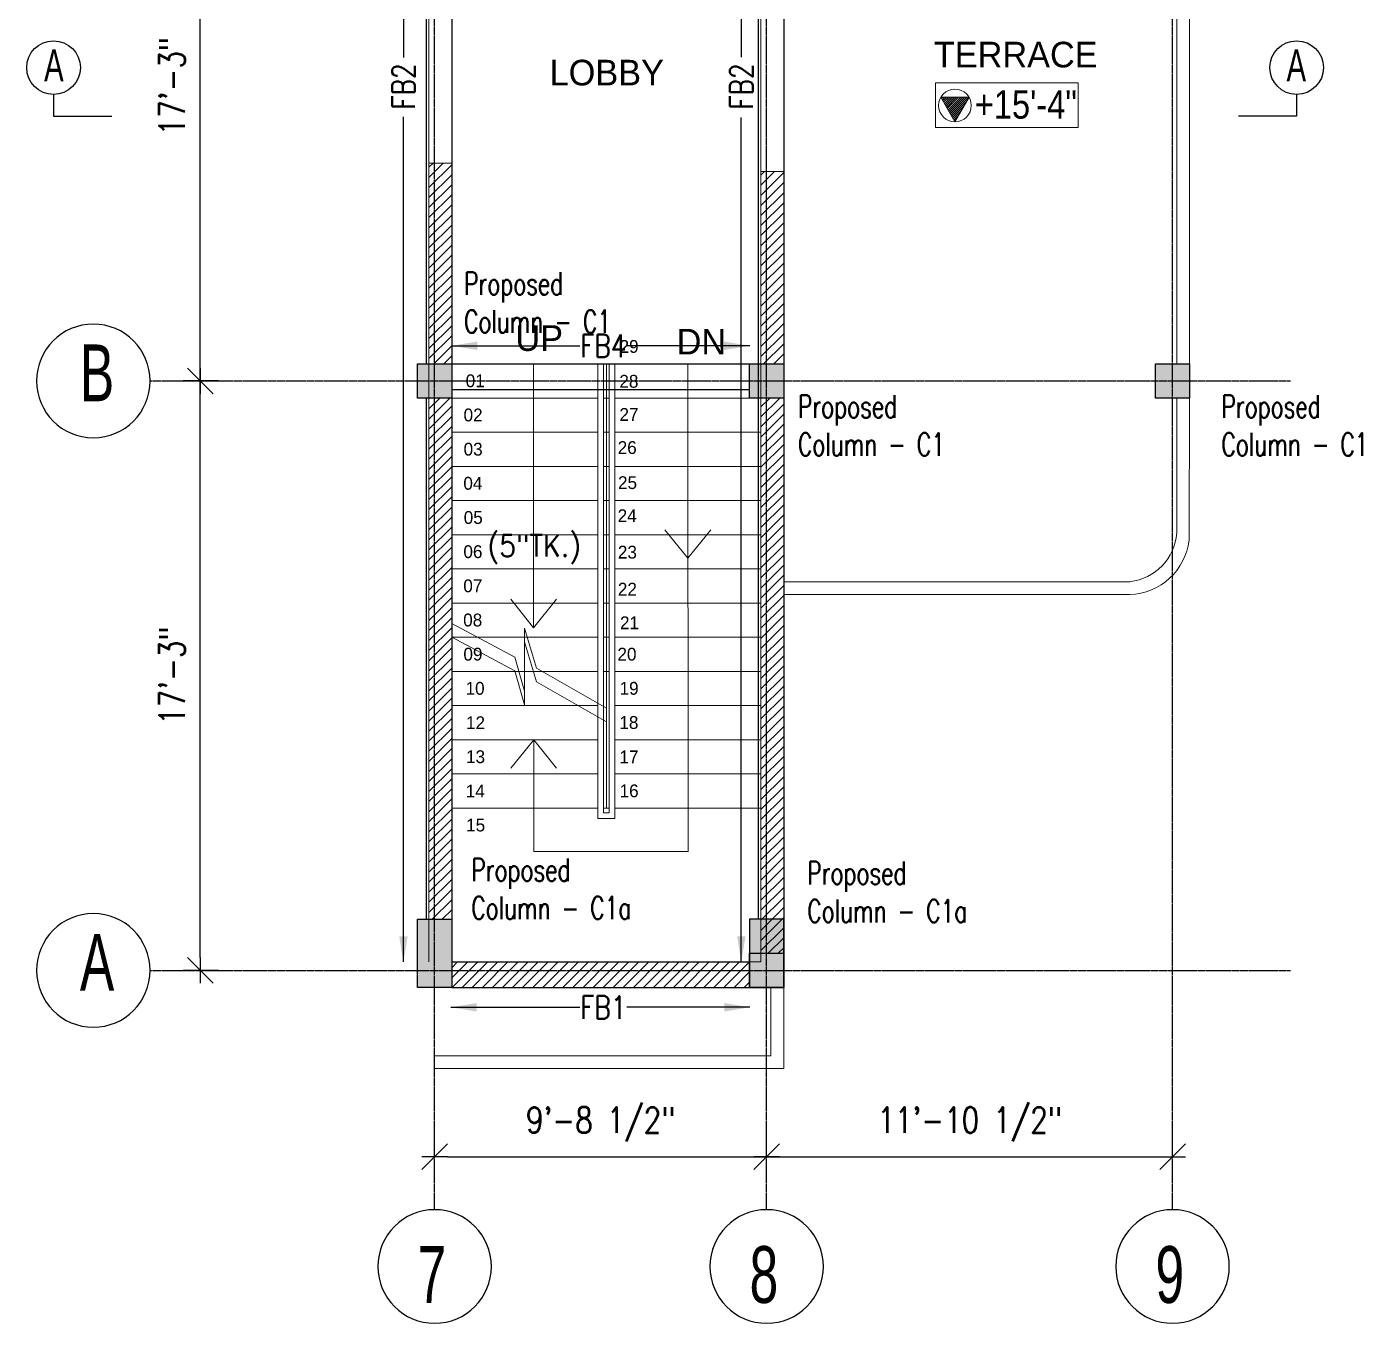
# Model space of a CAD drawing. Extents: x -95606 to 113309, y -42160 to -940.
# Drawn here: x -30768.1 to -30299, y -20602.3 to -20147 of the extents above; entities that cross this region are included whole.
import ezdxf
from ezdxf.enums import TextEntityAlignment as Align

# ---------------------------------------------------------------- set-up
doc = ezdxf.new("R2010")
doc.units = 0
doc.header["$LTSCALE"] = 0.02
doc.header["$MEASUREMENT"] = 0
doc.header["$PDMODE"] = 3
doc.header["$PDSIZE"] = -2
doc.linetypes.add('CENTER', pattern=[50.8, 31.75, -6.35, 6.35, -6.35])
doc.linetypes.add('HIDDEN', pattern=[9.525, 6.35, -3.175])
doc.layers.get('0').update_dxf_attribs({"linetype": 'CONTINUOUS'})
doc.layers.get('DEFPOINTS').update_dxf_attribs({"linetype": 'CONTINUOUS'})
for name, color, linetype in [('A-2TEXT', 4, 'CONTINUOUS'), ('COL1', 5, 'CONTINUOUS'), ('COLUMN TEXT', 2, 'CONTINUOUS'), ('DIM', 7, 'CONTINUOUS'), ('dimentions', 8, 'CONTINUOUS'), ('EXLINE', 33, 'CONTINUOUS'), ('GRID', 8, 'CENTER'), ('HBEAM', 51, 'HIDDEN'), ('TEXT-1', 2, 'CONTINUOUS'), ('TEXT2', 3, 'CONTINUOUS')]:
    doc.layers.add(name, color=color, linetype=linetype)
for name, color, linetype, lineweight in [('COL HATCH', 253, 'CONTINUOUS', 5), ('HACH', 8, 'CONTINUOUS', 9), ('Hatch', 252, 'CONTINUOUS', 9), ('RBH WALL - 0.13', 253, 'CONTINUOUS', 13)]:
    doc.layers.add(name, color=color, linetype=linetype, lineweight=lineweight)
doc.styles.add('RBH-225', font='ARIALN.TTF', dxfattribs={"height": 225})
doc.styles.add('RBH-TEXT', font='ARIALN.TTF', dxfattribs={"height": 175})
doc.styles.add('ROMANS', font='romans.shx', dxfattribs={"width": 0.8})
doc.styles.add('ROMANSSHX', font='romans.shx', dxfattribs={"width": 0.9, "height": 9})
doc.styles.add('STYLE2', font='arial.ttf', dxfattribs={"width": 0.8})
doc.styles.add('style5', font='romans.shx', dxfattribs={"width": 0.7, "height": 8})
doc.styles.add('style6', font='romans.shx', dxfattribs={"height": 8})
doc.styles.add('style9', font='romans.shx', dxfattribs={"width": 0.8, "height": 4})
doc.dimstyles.new('TEXT-18', dxfattribs={"dimtxt": 8, "dimasz": 9, "dimexe": 6, "dimexo": 6, "dimgap": 3.125, "dimtad": 1, "dimdec": 1, "dimrnd": 0.5, "dimzin": 1, "dimdsep": 46, "dimlunit": 4, "dimtxsty": 'style6', "dimblk": 'OBLIQUE', "dimcen": 72.09, "dimclrd": 1, "dimclre": 1, "dimclrt": 4, "dimadec": 0, "dimazin": 0, "dimtfac": 1, "dimtdec": 1, "dimtofl": 0, "dimtmove": 0, "dimatfit": 3, "dimfxl": 1, "dimfrac": 2, "dimtolj": 1, "dimtzin": 0, "dimlwd": -1, "dimarcsym": 0})
doc.dimstyles.new('TK96', dxfattribs={"dimscale": 96, "dimtxt": 0.09375, "dimasz": 0.046875, "dimexe": 0.0625, "dimexo": 0.015625, "dimgap": 0.046875, "dimtad": 1, "dimzin": 11, "dimdsep": 46, "dimlunit": 4, "dimtxsty": 'ROMANS', "dimblk1": 'TK1', "dimblk2": 'TK1', "dimsah": 1, "dimcen": 0.09375, "dimclrd": 1, "dimclre": 1, "dimclrt": 2, "dimadec": 0, "dimazin": 0, "dimtfac": 1, "dimtofl": 0, "dimtmove": 0, "dimatfit": 3, "dimldrblk": 'TK1', "dimfxl": 1, "dimfrac": 2, "dimtolj": 1, "dimtzin": 9, "dimarcsym": 0})
pattern_1 = [(45, (-401014.5668, -522589.4768), (-1.767766953, 1.767766953), [])]

# ---------------------------------------------------------------- blocks, each defined once
blk = doc.blocks.new('_Oblique')
at = {"color": 0, "linetype": 'ByBlock', "lineweight": -2}
blk.add_line((-0.5, -0.5), (0.5, 0.5), dxfattribs=at)
blk = doc.blocks.new('GRID')
at = {"color": 1, "linetype": 'Continuous'}
blk.add_circle((0, 0), 19.94, dxfattribs=at)
at = {"layer": 'A-2TEXT', "linetype": 'Continuous', "style": 'STYLE2', "width": 0.65}
blk.add_attdef('A', text='', height=19.94, rotation=359.9735, dxfattribs=at).set_placement((-0.98, -7.15), align=Align.CENTER)
blk = doc.blocks.new('TK1')
at = {"color": 4, "linetype": 'Continuous'}
blk.add_line((-1, -1), (1, 1), dxfattribs=at)
at = {"color": 1, "linetype": 'ByBlock'}
blk.add_line((-1, 0), (1, 0), dxfattribs=at)
blk = doc.blocks.new('*D1156')
at = {"layer": 'DEFPOINTS', "color": 0, "lineweight": -2, "transparency": 16777216}
for p in [(-30707.16, -20271.34), (-30699.23, -20271.34), (-30699.23, -20478.34)]:
    blk.add_point(p, dxfattribs=at)
at = {"layer": 'dimentions', "color": 1, "linetype": 'Continuous', "lineweight": -2, "transparency": 16777216}
for p, q in [((-30700.73, -20271.34), (-30713.16, -20271.34)), ((-30707.16, -20473.84), (-30707.16, -20275.84)), ((-30700.73, -20478.34), (-30713.16, -20478.34))]:
    blk.add_line(p, q, dxfattribs=at)
at = {"layer": 'dimentions', "color": 1, "lineweight": -2, "transparency": 16777216, "xscale": 4.5, "yscale": 4.5, "zscale": 4.5}
for p, rotation in [((-30707.16, -20271.34), 90), ((-30707.16, -20478.34), 270)]:
    blk.add_blockref('TK1', p, dxfattribs=dict(at, rotation=rotation))
at = {"layer": 'dimentions', "color": 2, "transparency": 16777216, "insert": (-30717.02, -20374.84), "char_height": 9, "attachment_point": 5, "rotation": 90, "style": 'ROMANS'}
blk.add_mtext('\\A1;17\'-3"', dxfattribs=at)
blk = doc.blocks.new('*D1157')
at = {"layer": 'DEFPOINTS', "color": 0, "lineweight": -2, "transparency": 16777216}
for p in [(-30707.16, -20064.34), (-30699.23, -20064.34), (-30699.23, -20271.34)]:
    blk.add_point(p, dxfattribs=at)
at = {"layer": 'dimentions', "color": 1, "linetype": 'Continuous', "lineweight": -2, "transparency": 16777216}
for p, q in [((-30700.73, -20064.34), (-30713.16, -20064.34)), ((-30707.16, -20266.84), (-30707.16, -20068.84)), ((-30700.73, -20271.34), (-30713.16, -20271.34))]:
    blk.add_line(p, q, dxfattribs=at)
at = {"layer": 'dimentions', "color": 1, "lineweight": -2, "transparency": 16777216, "xscale": 4.5, "yscale": 4.5, "zscale": 4.5}
for p, rotation in [((-30707.16, -20064.34), 90), ((-30707.16, -20271.34), 270)]:
    blk.add_blockref('TK1', p, dxfattribs=dict(at, rotation=rotation))
at = {"layer": 'dimentions', "color": 2, "transparency": 16777216, "insert": (-30717.02, -20167.84), "char_height": 9, "attachment_point": 5, "rotation": 90, "style": 'ROMANS'}
blk.add_mtext('\\A1;17\'-3"', dxfattribs=at)
blk = doc.blocks.new('*D1160')
at = {"layer": 'DEFPOINTS', "color": 0, "lineweight": -2, "transparency": 16777216}
for p in [(-30624.83, -20543.75), (-30508.22, -20543.75), (-30508.22, -20543.75)]:
    blk.add_point(p, dxfattribs=at)
at = {"layer": 'dimentions', "color": 1, "linetype": 'Continuous', "lineweight": -2, "transparency": 16777216}
for p, q in [((-30624.83, -20542.25), (-30624.83, -20537.75)), ((-30508.22, -20542.25), (-30508.22, -20537.75)), ((-30620.33, -20543.75), (-30512.72, -20543.75))]:
    blk.add_line(p, q, dxfattribs=at)
at = {"layer": 'dimentions', "color": 1, "lineweight": -2, "transparency": 16777216, "xscale": 4.5, "yscale": 4.5, "zscale": 4.5, "rotation": 180}
blk.add_blockref('TK1', (-30624.83, -20543.75), dxfattribs=at)
at = {"layer": 'dimentions', "color": 1, "lineweight": -2, "transparency": 16777216, "xscale": 4.5, "yscale": 4.5, "zscale": 4.5}
blk.add_blockref('TK1', (-30508.22, -20543.75), dxfattribs=at)
at = {"layer": 'dimentions', "color": 2, "transparency": 16777216, "insert": (-30566.53, -20532.39), "char_height": 9, "attachment_point": 5, "style": 'ROMANS'}
blk.add_mtext('\\A1;9\'-8 1/2"', dxfattribs=at)
blk = doc.blocks.new('*D1161')
at = {"layer": 'DEFPOINTS', "color": 0, "lineweight": -2, "transparency": 16777216}
for p in [(-30508.22, -20543.75), (-30365.67, -20543.75), (-30365.67, -20543.75)]:
    blk.add_point(p, dxfattribs=at)
at = {"layer": 'dimentions', "color": 1, "linetype": 'Continuous', "lineweight": -2, "transparency": 16777216}
for p, q in [((-30508.22, -20542.25), (-30508.22, -20537.75)), ((-30365.67, -20542.25), (-30365.67, -20537.75)), ((-30503.72, -20543.75), (-30370.17, -20543.75))]:
    blk.add_line(p, q, dxfattribs=at)
at = {"layer": 'dimentions', "color": 1, "lineweight": -2, "transparency": 16777216, "xscale": 4.5, "yscale": 4.5, "zscale": 4.5, "rotation": 180}
blk.add_blockref('TK1', (-30508.22, -20543.75), dxfattribs=at)
at = {"layer": 'dimentions', "color": 1, "lineweight": -2, "transparency": 16777216, "xscale": 4.5, "yscale": 4.5, "zscale": 4.5}
blk.add_blockref('TK1', (-30365.67, -20543.75), dxfattribs=at)
at = {"layer": 'dimentions', "color": 2, "transparency": 16777216, "insert": (-30436.95, -20532.39), "char_height": 9, "attachment_point": 5, "style": 'ROMANS'}
blk.add_mtext('\\A1;11\'-10 1/2"', dxfattribs=at)

msp = doc.modelspace()

# ---------------------------------------------------------------- hatches: boundary and pattern name
at = {"layer": 'COL HATCH'}
h = msp.add_hatch(color=254, dxfattribs=at)
h.dxf.hatch_style = 1
h.set_gradient(color1=(192, 192, 192), color2=(192, 192, 192), tint=1)
h.paths.add_polyline_path([(-30630.827, -20265.343), (-30618.827, -20265.343), (-30618.827, -20277.343), (-30630.827, -20277.343)])
h = msp.add_hatch(color=254, dxfattribs=at)
h.dxf.hatch_style = 1
h.set_gradient(color1=(192, 192, 192), color2=(192, 192, 192), tint=1)
h.paths.add_polyline_path([(-30514.224, -20265.343), (-30502.224, -20265.343), (-30502.224, -20277.343), (-30514.224, -20277.343)])
h = msp.add_hatch(color=254, dxfattribs=at)
h.dxf.hatch_style = 1
h.set_gradient(color1=(192, 192, 192), color2=(192, 192, 192), tint=1)
h.paths.add_polyline_path([(-30371.674, -20265.343), (-30359.674, -20265.343), (-30359.674, -20277.343), (-30371.674, -20277.343)])
h = msp.add_hatch(color=254, dxfattribs=at)
h.dxf.hatch_style = 1
h.set_gradient(color1=(192, 192, 192), color2=(192, 192, 192), tint=1)
h.paths.add_polyline_path([(-30630.827, -20460.343), (-30618.827, -20460.343), (-30618.827, -20484.343), (-30630.827, -20484.343)])
h = msp.add_hatch(color=254, dxfattribs=at)
h.dxf.hatch_style = 1
h.set_gradient(color1=(192, 192, 192), color2=(192, 192, 192), tint=1)
h.paths.add_polyline_path([(-30514.224, -20460.343), (-30514.224, -20484.343), (-30502.224, -20484.343), (-30502.224, -20460.343)])
at = {"layer": 'Hatch'}
h = msp.add_hatch(dxfattribs=at)
h.set_pattern_fill('ANSI31', color=253, scale=4)
h.set_pattern_definition([(45, (-129987.6615, -21000.1425), (-0.3535533906, 0.3535533906), [])])
h.paths.add_polyline_path([(-30437.121, -20171.743), (-30447.085, -20171.743), (-30442.103, -20180.373)])
at = {"layer": 'Hatch', "ltscale": 0.75}
h = msp.add_hatch(dxfattribs=at)
h.set_pattern_fill('ANSI31', color=253, scale=20)
h.set_pattern_definition([(45, (-401014.5668, -521225.5894), (-1.767766953, 1.767766953), [])])
h.paths.add_polyline_path([(-30618.827, -20460.343), (-30624.827, -20460.343), (-30624.827, -20277.343), (-30618.827, -20277.343)])
h.paths.add_polyline_path([(-30624.827, -20460.343), (-30626.827, -20460.343), (-30626.827, -20277.343), (-30624.827, -20277.343)])
h.paths.add_polyline_path([(-30618.827, -20265.343), (-30624.827, -20265.343), (-30624.827, -20194.843), (-30618.827, -20194.843)])
h.paths.add_polyline_path([(-30624.827, -20265.343), (-30626.827, -20265.343), (-30626.827, -20194.843), (-30624.827, -20194.843)])
h = msp.add_hatch(dxfattribs=at)
h.set_pattern_fill('ANSI31', color=253, scale=20)
h.set_pattern_definition(pattern_1)
h.paths.add_polyline_path([(-30502.224, -20341.843), (-30502.224, -20299.086), (-30508.224, -20299.086), (-30508.224, -20472.343), (-30502.224, -20472.343)])
h.paths.add_polyline_path([(-30508.224, -20299.086), (-30510.224, -20299.086), (-30510.224, -20341.843), (-30510.224, -20472.343), (-30508.224, -20472.343)])
h.paths.add_polyline_path([(-30508.224, -20277.343), (-30510.224, -20277.343), (-30510.224, -20299.086), (-30508.224, -20299.086)])
h.paths.add_polyline_path([(-30502.224, -20277.343), (-30508.224, -20277.343), (-30508.224, -20299.086), (-30502.224, -20299.086)])
h.paths.add_polyline_path([(-30502.224, -20197.843), (-30508.224, -20197.843), (-30508.224, -20265.343), (-30502.224, -20265.343)])
h.paths.add_polyline_path([(-30508.224, -20197.843), (-30510.224, -20197.843), (-30510.224, -20265.343), (-30508.224, -20265.343)])
h = msp.add_hatch(dxfattribs=at)
h.set_pattern_fill('ANSI31', color=253, scale=20)
h.set_pattern_definition(pattern_1)
h.paths.add_polyline_path([(-30514.224, -20475.343), (-30618.827, -20475.343), (-30618.827, -20478.343), (-30514.224, -20478.343)])
h.paths.add_polyline_path([(-30514.224, -20478.343), (-30618.827, -20478.343), (-30618.827, -20484.343), (-30514.224, -20484.343)])

# ---------------------------------------------------------------- linework, layer by layer
at = {"layer": 'COL1'}
for points in [[(-30630.827, -20265.343), (-30618.827, -20265.343), (-30618.827, -20277.343), (-30630.827, -20277.343)], [(-30514.224, -20265.343), (-30502.224, -20265.343), (-30502.224, -20277.343), (-30514.224, -20277.343)], [(-30371.674, -20265.343), (-30359.674, -20265.343), (-30359.674, -20277.343), (-30371.674, -20277.343)], [(-30630.827, -20460.343), (-30618.827, -20460.343), (-30618.827, -20484.343), (-30630.827, -20484.343)], [(-30514.224, -20472.343), (-30502.224, -20472.343), (-30502.224, -20484.343), (-30514.224, -20484.343)]]:
    msp.add_lwpolyline(points, close=True, dxfattribs=at)
msp.add_lwpolyline([(-30514.224, -20460.343), (-30514.224, -20484.343), (-30502.224, -20484.343), (-30502.224, -20460.343), (-30514.224, -20460.343)], dxfattribs=at)
at = {"layer": 'dimentions', "color": 4}
for p, q in [((-30758.674, -20170.755), (-30758.674, -20178.368)), ((-30322.082, -20170.755), (-30322.082, -20178.368)), ((-30758.674, -20178.368), (-30738.203, -20178.368)), ((-30322.082, -20178.368), (-30342.552, -20178.368))]:
    msp.add_line(p, q, dxfattribs=at)
for centre in [(-30758.674, -20161.332), (-30322.082, -20161.332)]:
    msp.add_circle(centre, 9.422, dxfattribs=at)
at = {"layer": 'EXLINE', "lineweight": -2}
for p, q in [((-30502.224, -19851.343), (-30502.224, -20484.343)), ((-30618.827, -19863.343), (-30618.827, -20472.343)), ((-30627.827, -20070.343), (-30627.827, -20265.343)), ((-30627.827, -20277.343), (-30627.827, -20460.343)), ((-30618.827, -20484.343), (-30502.224, -20484.343))]:
    msp.add_line(p, q, dxfattribs=at)
at = {"layer": 'GRID'}
for p, q in [((-30624.827, -20562.364), (-30624.827, -19742.386)), ((-30508.224, -20562.364), (-30508.224, -19742.386)), ((-30365.674, -20562.364), (-30365.674, -19742.386)), ((-30724.755, -20271.343), (-30324.304, -20271.343)), ((-30724.755, -20478.343), (-30324.304, -20478.343))]:
    msp.add_line(p, q, dxfattribs=at)
at = {"layer": 'HACH', "ltscale": 0.75}
msp.add_lwpolyline([(-30514.224, -20265.343), (-30502.224, -20265.343), (-30502.224, -20277.343), (-30514.224, -20277.343)], close=True, dxfattribs=at)
at = {"layer": 'Hatch', "color": 253, "ltscale": 0.75}
for p, q in [((-30364.174, -20265.343), (-30364.174, -20070.343)), ((-30359.674, -20265.343), (-30359.674, -20070.343)), ((-30618.827, -20140.843), (-30618.827, -20194.843)), ((-30626.827, -20194.843), (-30618.827, -20194.843)), ((-30626.827, -20194.843), (-30626.827, -20265.343)), ((-30618.827, -20194.843), (-30618.827, -20265.343)), ((-30510.224, -20197.843), (-30510.224, -20265.343)), ((-30510.224, -20197.843), (-30502.224, -20197.843)), ((-30502.224, -20197.843), (-30502.224, -20265.343)), ((-30502.224, -20197.843), (-30502.224, -20265.343)), ((-30590.068, -20358.002), (-30590.068, -20265.343)), ((-30626.827, -20277.343), (-30626.827, -20460.343)), ((-30618.827, -20277.343), (-30618.827, -20460.343)), ((-30510.224, -20341.843), (-30510.224, -20277.343)), ((-30502.224, -20341.843), (-30502.224, -20277.343)), ((-30364.174, -20277.343), (-30364.174, -20324.743)), ((-30359.674, -20277.343), (-30359.829, -20327.257)), ((-30510.224, -20341.843), (-30510.224, -20472.343)), ((-30380.68, -20341.843), (-30502.224, -20341.843)), ((-30502.224, -20341.843), (-30502.224, -20484.343)), ((-30408.224, -20346.343), (-30502.224, -20346.343)), ((-30381.224, -20346.343), (-30408.224, -20346.343)), ((-30590.041, -20397.343), (-30598.099, -20407.37)), ((-30590.041, -20397.343), (-30581.983, -20407.37)), ((-30514.224, -20475.343), (-30618.827, -20475.343)), ((-30514.224, -20484.343), (-30618.827, -20484.343)), ((-30506.724, -20484.343), (-30506.724, -20508.343)), ((-30502.224, -20484.343), (-30502.224, -20512.843)), ((-30506.724, -20508.343), (-30624.827, -20508.343)), ((-30502.224, -20512.843), (-30624.827, -20512.843))]:
    msp.add_line(p, q, dxfattribs=at)
at = {"layer": 'Hatch', "color": 253, "ltscale": 5}
for p, q in [((-30564.525, -20265.343), (-30618.827, -20265.343)), ((-30567.525, -20424.99), (-30567.525, -20265.343)), ((-30565.525, -20422.99), (-30565.525, -20265.343)), ((-30564.525, -20385.343), (-30564.525, -20265.343)), ((-30564.525, -20265.343), (-30564.525, -20325.343)), ((-30563.525, -20422.99), (-30563.525, -20265.343)), ((-30561.525, -20424.99), (-30561.525, -20265.343)), ((-30510.224, -20265.343), (-30561.525, -20265.343)), ((-30567.525, -20277.343), (-30618.827, -20277.343)), ((-30564.525, -20277.343), (-30565.525, -20277.343)), ((-30564.525, -20277.343), (-30563.525, -20277.343)), ((-30510.224, -20277.343), (-30561.525, -20277.343)), ((-30567.525, -20289.343), (-30618.827, -20289.343)), ((-30564.525, -20289.343), (-30565.525, -20289.343)), ((-30564.525, -20289.343), (-30563.525, -20289.343)), ((-30510.224, -20289.343), (-30561.525, -20289.343)), ((-30567.525, -20301.343), (-30618.827, -20301.343)), ((-30564.525, -20301.343), (-30565.525, -20301.343)), ((-30564.525, -20301.343), (-30563.525, -20301.343)), ((-30510.224, -20301.343), (-30561.525, -20301.343)), ((-30567.525, -20313.343), (-30618.827, -20313.343)), ((-30564.525, -20313.343), (-30565.525, -20313.343)), ((-30564.525, -20313.343), (-30563.525, -20313.343)), ((-30510.224, -20313.343), (-30561.525, -20313.343)), ((-30567.525, -20325.343), (-30618.827, -20325.343)), ((-30564.525, -20325.343), (-30565.525, -20325.343)), ((-30564.525, -20385.343), (-30564.525, -20325.343)), ((-30564.525, -20421.343), (-30564.525, -20325.343)), ((-30564.525, -20325.343), (-30563.525, -20325.343)), ((-30510.224, -20325.343), (-30561.525, -20325.343)), ((-30567.525, -20337.343), (-30618.827, -20337.343)), ((-30563.525, -20337.343), (-30565.525, -20337.343)), ((-30510.224, -20337.343), (-30561.525, -20337.343)), ((-30567.525, -20349.343), (-30618.827, -20349.343)), ((-30563.525, -20349.343), (-30565.525, -20349.343)), ((-30510.224, -20349.343), (-30561.525, -20349.343)), ((-30567.525, -20361.343), (-30618.827, -20361.343)), ((-30563.525, -20361.343), (-30565.525, -20361.343)), ((-30510.224, -20361.343), (-30561.525, -20361.343)), ((-30567.525, -20373.343), (-30618.827, -20373.343)), ((-30563.525, -20373.343), (-30565.525, -20373.343)), ((-30510.224, -20373.343), (-30561.525, -20373.343)), ((-30567.525, -20385.343), (-30618.827, -20385.343)), ((-30510.224, -20385.343), (-30561.525, -20385.343)), ((-30567.525, -20397.343), (-30618.827, -20397.343)), ((-30510.224, -20397.343), (-30561.525, -20397.343)), ((-30567.525, -20409.343), (-30618.827, -20409.343)), ((-30510.224, -20409.343), (-30561.525, -20409.343)), ((-30567.525, -20421.343), (-30618.827, -20421.343)), ((-30564.525, -20421.343), (-30565.525, -20421.343)), ((-30564.525, -20421.343), (-30563.525, -20421.343)), ((-30510.224, -20421.343), (-30561.525, -20421.343)), ((-30561.525, -20424.99), (-30567.525, -20424.99)), ((-30563.525, -20422.99), (-30565.525, -20422.99))]:
    msp.add_line(p, q, dxfattribs=at)
at = {"layer": 'Hatch', "color": 253}
for points in [[(-30398.794, -20182.318), (-30448.907, -20182.318), (-30448.907, -20166.666), (-30398.794, -20166.666)], [(-30442.103, -20180.373), (-30437.121, -20171.743), (-30447.085, -20171.743)]]:
    msp.add_lwpolyline(points, close=True, dxfattribs=at)
at = {"layer": 'Hatch', "color": 253, "ltscale": 0.75}
for points in [[(-30590.041, -20397.343), (-30590.041, -20410.649), (-30590.041, -20436.62), (-30535.839, -20436.62), (-30535.89, -20265.343)], [(-30543.948, -20323.601), (-30535.89, -20333.628), (-30527.832, -20323.601)], [(-30598.127, -20347.975), (-30590.068, -20358.002), (-30582.01, -20347.975)]]:
    msp.add_lwpolyline(points, dxfattribs=at)
for points in [[(-30386.712, -20341.843), (-30380.68, -20341.843, 0.3594271), (-30364.174, -20324.743, 0.4142136)], [(-30386.674, -20346.343), (-30380.674, -20346.343, 0.3701515), (-30359.829, -20327.257)]]:
    msp.add_lwpolyline(points, format="xyb", dxfattribs=at)
at = {"layer": 'Hatch', "color": 253}
for points in [[(-30564.525, -20386.2), (-30589.082, -20372.198), (-30593.327, -20358.126), (-30593.327, -20380.252), (-30596.683, -20368.336), (-30618.827, -20356.526)], [(-30564.525, -20391.017), (-30589.082, -20377.015), (-30593.327, -20362.943), (-30593.327, -20385.068), (-30596.683, -20373.153), (-30618.827, -20361.343)]]:
    msp.add_lwpolyline(points, dxfattribs=at)
msp.add_circle((-30442.103, -20174.62), 5.754, dxfattribs=at)
at = {"layer": 'HBEAM', "lineweight": -2}
for p, q in [((-30511.224, -19875.343), (-30511.224, -20460.343)), ((-30618.827, -20265.343), (-30514.224, -20265.343)), ((-30618.827, -20274.343), (-30514.224, -20274.343)), ((-30618.827, -20475.343), (-30514.224, -20475.343))]:
    msp.add_line(p, q, dxfattribs=at)
at = {"layer": 'RBH WALL - 0.13', "lineweight": 5, "ltscale": 0.75}
for p, q in [((-30502.224, -19851.343), (-30502.224, -20484.343)), ((-30626.827, -19860.343), (-30626.827, -20475.343)), ((-30618.827, -19860.343), (-30618.827, -20475.343)), ((-30510.224, -19860.343), (-30510.224, -20475.343)), ((-30510.224, -20475.343), (-30618.827, -20475.343))]:
    msp.add_line(p, q, dxfattribs=at)

# ---------------------------------------------------------------- block references
at = {"layer": 'GRID'}
ref = msp.add_blockref('GRID', (-30744.699, -20271.343), dxfattribs=dict(at, xscale=-1))
ref.add_attrib('A', 'B', dxfattribs={"layer": 'A-2TEXT', "linetype": 'Continuous', "height": 19.945, "rotation": 0.02645, "style": 'STYLE2', "width": 0.65}).set_placement((-30743.386, -20278.49), align=Align.CENTER)
ref = msp.add_blockref('GRID', (-30744.699, -20478.343), dxfattribs=dict(at, xscale=-1))
ref.add_attrib('A', 'A', dxfattribs={"layer": 'A-2TEXT', "linetype": 'Continuous', "height": 19.945, "rotation": 0.02645, "style": 'STYLE2', "width": 0.65}).set_placement((-30743.386, -20485.49), align=Align.CENTER)
ref = msp.add_blockref('GRID', (-30624.827, -20582.309), dxfattribs=dict(at, xscale=-1, rotation=180))
ref.add_attrib('A', '7', dxfattribs={"layer": 'A-2TEXT', "linetype": 'Continuous', "height": 19.945, "rotation": 0.02645, "style": 'STYLE2', "width": 0.65}).set_placement((-30625.795, -20595.106), align=Align.CENTER)
ref = msp.add_blockref('GRID', (-30508.224, -20582.309), dxfattribs=dict(at, xscale=-1, rotation=180))
ref.add_attrib('A', '8', dxfattribs={"layer": 'A-2TEXT', "linetype": 'Continuous', "height": 19.945, "rotation": 0.02645, "style": 'STYLE2', "width": 0.65}).set_placement((-30509.192, -20595.106), align=Align.CENTER)
ref = msp.add_blockref('GRID', (-30365.674, -20582.309), dxfattribs=dict(at, xscale=-1, rotation=180))
ref.add_attrib('A', '9', dxfattribs={"layer": 'A-2TEXT', "linetype": 'Continuous', "height": 19.945, "rotation": 0.02645, "style": 'STYLE2', "width": 0.65}).set_placement((-30366.642, -20595.106), align=Align.CENTER)

# ---------------------------------------------------------------- texts
at = {"layer": 'COLUMN TEXT', "color": 4, "char_height": 8, "attachment_point": 1, "style": 'style5'}
for s, insert, width in [('Proposed Column - C1', (-30614.486, -20233.149), 60.31503), ('Proposed Column - C1', (-30497.217, -20276.287), 60.31503), ('Proposed Column - C1', (-30348.474, -20276.287), 60.31503), ('Proposed \\PColumn - C1a', (-30611.927, -20439.023), 81.88033), ('Proposed \\PColumn - C1a', (-30493.932, -20440.14), 81.88033)]:
    msp.add_mtext(s, dxfattribs=dict(at, insert=insert, width=width))
at = {"layer": 'dimentions', "color": 4, "char_height": 11.21657, "width": 292.17453, "attachment_point": 5, "style": 'style9'}
for insert in [(-30758.554, -20160.521), (-30322.202, -20160.521)]:
    msp.add_mtext('{\\fSwis721 Cn BT|b0|i0|c0|p34;A}', dxfattribs=dict(at, insert=insert))
at = {"layer": 'Hatch', "color": 253}
for s, width, gutter_width, insert, char_height, attachment_point, style in [('\\pi8.3115;{\\fStylus BT|b0|i0|c0|p34;TERRACE}', 70.71517, 1, (-30457.81, -20152.248), 9, 1, 'RBH-225'), ('\\pi15.397;{\\fStylus BT|b0|i0|c0|p34;LOBBY }', 70.71517, 1, (-30599.843, -20158.572), 9, 1, 'RBH-225'), (' +15\'-4" ', 754.00156, 280, (-30438.315, -20169.245), 10, 1, 'RBH-TEXT'), ('\\pi27.936;{\\fStylus BT|b0|i0|c0|p34;UP}', 70.71517, 1, (-30624.391, -20260.929), 9, 7, 'RBH-225'), ('\\pi27.682;{\\fStylus BT|b0|i0|c0|p34;DN}', 70.71517, 1, (-30567.518, -20262.058), 9, 7, 'RBH-225'), ('\\pi31.442;{\\fStylus BT|b0|i0|c0|p34;29}', 70.71517, 1, (-30591.328, -20261.551), 4.5, 7, 'RBH-225'), ('\\pi32.058;{\\fStylus BT|b0|i0|c0|p34;01}', 70.71517, 1, (-30645.98, -20273.611), 4.5, 7, 'RBH-225'), ('\\pi31.363;{\\fStylus BT|b0|i0|c0|p34;28}', 70.71517, 1, (-30591.328, -20273.783), 4.5, 7, 'RBH-225'), ('\\pi31.309;{\\fStylus BT|b0|i0|c0|p34;02}', 70.71517, 1, (-30645.98, -20285.611), 4.5, 7, 'RBH-225'), ('\\pi31.404;{\\fStylus BT|b0|i0|c0|p34;27}', 70.71517, 1, (-30591.328, -20285.369), 4.5, 7, 'RBH-225'), ('\\pi31.322;{\\fStylus BT|b0|i0|c0|p34;03}', 70.71517, 1, (-30645.98, -20297.611), 4.5, 7, 'RBH-225'), ('\\pi31.434;{\\fStylus BT|b0|i0|c0|p34;26}', 70.71517, 1, (-30591.98, -20297.068), 4.5, 7, 'RBH-225'), ('\\pi31.235;{\\fStylus BT|b0|i0|c0|p34;04}', 70.71517, 1, (-30645.98, -20309.611), 4.5, 7, 'RBH-225'), ('\\pi31.546;{\\fStylus BT|b0|i0|c0|p34;25}', 70.71517, 1, (-30591.98, -20309.369), 4.5, 7, 'RBH-225'), ('\\pi31.36;{\\fStylus BT|b0|i0|c0|p34;05}', 70.71517, 1, (-30645.98, -20321.611), 4.5, 7, 'RBH-225'), ('\\pi31.421;{\\fStylus BT|b0|i0|c0|p34;24}', 70.71517, 1, (-30591.98, -20320.935), 4.5, 7, 'RBH-225'), ('\\pi31.248;{\\fStylus BT|b0|i0|c0|p34;06}', 70.71517, 1, (-30645.98, -20333.611), 4.5, 7, 'RBH-225'), ('\\pi31.508;{\\fStylus BT|b0|i0|c0|p34;23}', 70.71517, 1, (-30591.98, -20333.777), 4.5, 7, 'RBH-225'), ('\\pi31.218;{\\fStylus BT|b0|i0|c0|p34;07}', 70.71517, 1, (-30645.98, -20345.611), 4.5, 7, 'RBH-225'), ('\\pi31.495;{\\fStylus BT|b0|i0|c0|p34;22}', 70.71517, 1, (-30591.98, -20346.727), 4.5, 7, 'RBH-225'), ('\\pi31.177;{\\fStylus BT|b0|i0|c0|p34;08}', 70.71517, 1, (-30645.98, -20357.611), 4.5, 7, 'RBH-225'), ('\\pi32.244;{\\fStylus BT|b0|i0|c0|p34;21}', 70.71517, 1, (-30591.98, -20358.522), 4.5, 7, 'RBH-225'), ('\\pi31.256;{\\fStylus BT|b0|i0|c0|p34;09}', 70.71517, 1, (-30645.98, -20369.611), 4.5, 7, 'RBH-225'), ('\\pi31.34;{\\fStylus BT|b0|i0|c0|p34;20}', 70.71517, 1, (-30591.974, -20369.611), 4.5, 7, 'RBH-225'), ('\\pi32.001;{\\fStylus BT|b0|i0|c0|p34;10}', 70.71517, 1, (-30645.98, -20381.611), 4.5, 7, 'RBH-225'), ('\\pi32.103;{\\fStylus BT|b0|i0|c0|p34;19}', 70.71517, 1, (-30591.98, -20381.611), 4.5, 7, 'RBH-225'), ('\\pi32.156;{\\fStylus BT|b0|i0|c0|p34;12}', 70.71517, 1, (-30645.98, -20393.611), 4.5, 7, 'RBH-225'), ('\\pi32.024;{\\fStylus BT|b0|i0|c0|p34;18}', 70.71517, 1, (-30591.98, -20393.611), 4.5, 7, 'RBH-225'), ('\\pi32.169;{\\fStylus BT|b0|i0|c0|p34;13}', 70.71517, 1, (-30645.98, -20405.611), 4.5, 7, 'RBH-225'), ('\\pi32.065;{\\fStylus BT|b0|i0|c0|p34;17}', 70.71517, 1, (-30591.98, -20405.611), 4.5, 7, 'RBH-225'), ('\\pi32.081;{\\fStylus BT|b0|i0|c0|p34;14}', 70.71517, 1, (-30645.98, -20417.611), 4.5, 7, 'RBH-225'), ('\\pi32.095;{\\fStylus BT|b0|i0|c0|p34;16}', 70.71517, 1, (-30591.98, -20417.611), 4.5, 7, 'RBH-225'), ('\\pi32.207;{\\fStylus BT|b0|i0|c0|p34;15}', 70.71517, 1, (-30645.98, -20429.611), 4.5, 7, 'RBH-225')]:
    msp.add_mtext_dynamic_manual_height_columns(s, width=width, gutter_width=gutter_width, heights=[0], dxfattribs=dict(at, insert=insert, char_height=char_height, attachment_point=attachment_point, style=style))
at = {"layer": 'TEXT-1', "insert": (-30606.274, -20325.334), "char_height": 7.68, "width": 60.07767, "attachment_point": 1, "style": 'ROMANSSHX'}
msp.add_mtext('(5"TK.)', dxfattribs=at)
at = {"layer": 'TEXT2', "color": 3, "char_height": 8, "attachment_point": 2, "style": 'ROMANS'}
for s, insert, rotation in [('\\pi3.1065;FB2', (-30639.771, -20169.493), 90.00052), ('\\pi3.1065;FB2', (-30521.105, -20169.492), 90.00052), ('\\pi3.1065;FB4', (-30567.115, -20255.026), 0.00052), ('\\pi3.1065;FB1', (-30567.115, -20487.309), 0.00052)]:
    msp.add_mtext_dynamic_manual_height_columns(s, width=563.89816, gutter_width=2500, heights=[0], dxfattribs=dict(at, insert=insert, rotation=rotation))

# ---------------------------------------------------------------- dimensions: what is measured, and where the dimension line sits
at = {"layer": 'dimentions'}
for base, p1, p2, picture, middle in [((-30707.162, -20064.343), (-30699.228, -20271.343), (-30699.228, -20064.343), '*D1157', (-30717.019, -20167.843)), ((-30707.162, -20271.343), (-30699.228, -20478.343), (-30699.228, -20271.343), '*D1156', (-30717.019, -20374.843))]:
    dim = msp.add_linear_dim(base=base, p1=p1, p2=p2, angle=90, dimstyle='TK96', override={"dimfxl": 2}, dxfattribs=at)
    dim.commit()
    dim.dimension.update_dxf_attribs({"geometry": picture, "text_midpoint": middle})
for base, p1, p2, picture, middle in [((-30508.224, -20543.751), (-30624.827, -20543.751), (-30508.224, -20543.751), '*D1160', (-30566.525, -20532.394)), ((-30365.674, -20543.751), (-30508.224, -20543.751), (-30365.674, -20543.751), '*D1161', (-30436.949, -20532.394))]:
    dim = msp.add_linear_dim(base=base, p1=p1, p2=p2, dimstyle='TK96', override={"dimfxl": 2}, dxfattribs=at)
    dim.commit()
    dim.dimension.update_dxf_attribs({"geometry": picture, "text_midpoint": middle})

# ---------------------------------------------------------------- leaders
at = {"layer": 'DIM'}
for points in [[(-30635.795, -19860.343), (-30635.793, -20157.772)], [(-30517.13, -19860.343), (-30517.127, -20157.641)], [(-30635.789, -20475.343), (-30635.792, -20178.568)], [(-30517.123, -20475.343), (-30517.126, -20178.848)], [(-30618.827, -20259.005), (-30573.825, -20259.005)], [(-30514.179, -20259.004), (-30557.341, -20259.004)], [(-30619.094, -20491.288), (-30573.825, -20491.287)], [(-30514.126, -20491.286), (-30557.341, -20491.287)]]:
    msp.add_leader(points, dimstyle='TEXT-18', override={"dimtad": 0}, dxfattribs=at)

doc.saveas('drawing.dxf')
